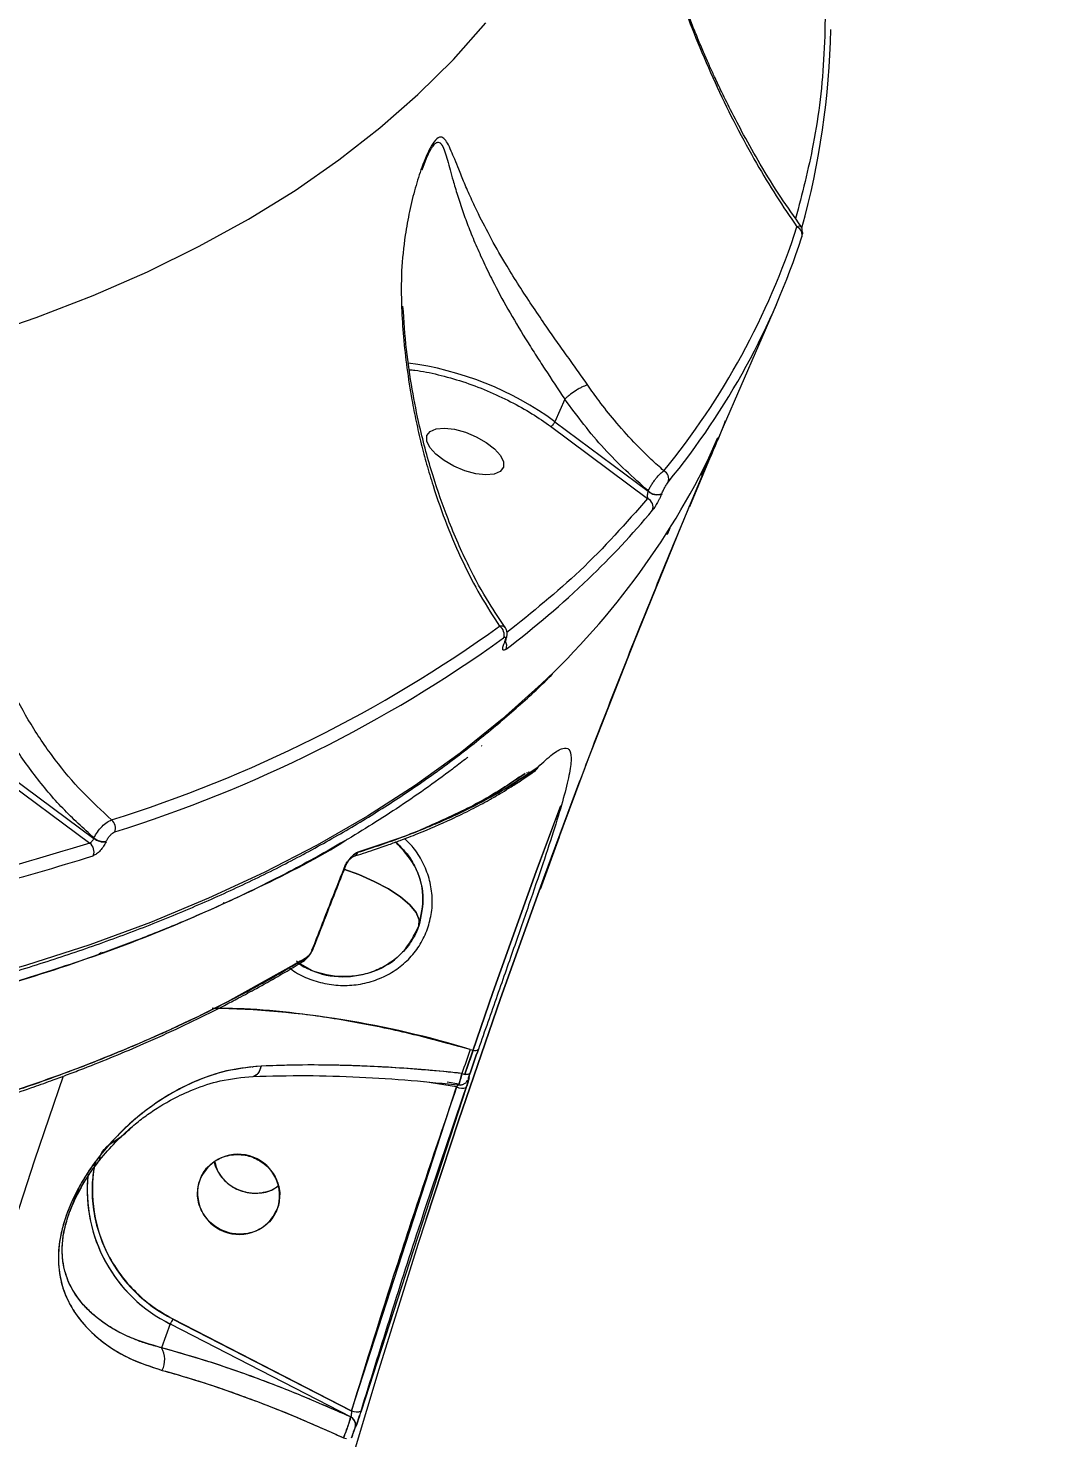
# Model space of a CAD drawing. Header units: millimetres. Extents: x -5873 to 5805, y -5301 to 4302.
# Drawn here: x -254.4 to -143.5, y -428.8 to -275.8 of the extents above; entities that cross this region are included whole.
import ezdxf

# ---------------------------------------------------------------- set-up
doc = ezdxf.new("R2010")
doc.units = ezdxf.units.MM
for name, color, linetype in [('DIKOM_ОБЪЕКТ', 7, 'Continuous'), ('DIKOM_РАЗМЕР_ЗОНА', 7, 'Continuous'), ('DIKOM_РАЗМЕР_ОБЪЕКТА', 7, 'Continuous')]:
    doc.layers.add(name, color=color, linetype=linetype)
doc.styles.add('style1', font='arial.ttf', dxfattribs={"width": 0.8})
doc.dimstyles.new('1-50', dxfattribs={"dimtxt": 300, "dimasz": 200, "dimexe": 100, "dimexo": 0, "dimgap": 100, "dimtad": 1, "dimtxsty": 'style1', "dimcen": 200, "dimclrd": 7, "dimclre": 7, "dimclrt": 7, "dimadec": 1, "dimazin": 2, "dimtfac": 1, "dimtmove": 0, "dimatfit": 2, "dimfxl": 0, "dimlwd": 25, "dimlwe": 18, "dimarcsym": 0})

# ---------------------------------------------------------------- blocks, each defined once
blk = doc.blocks.new('*D9')
at = {"layer": 'Defpoints', "color": 0, "transparency": 16777216}
for p in [(1338.11, 2802.44), (-4588.97, -1585.51), (-117.5, -1585.51)]:
    blk.add_point(p, dxfattribs=at)
at = {"layer": 'DIKOM_РАЗМЕР_ОБЪЕКТА', "color": 7, "lineweight": 18, "transparency": 16777216}
for p, q in [((1338.11, 2802.44), (-4688.97, 2802.44)), ((-117.5, -1585.51), (-4688.97, -1585.51))]:
    blk.add_line(p, q, dxfattribs=at)
at = {"layer": 'DIKOM_РАЗМЕР_ОБЪЕКТА', "color": 7, "lineweight": 25, "transparency": 16777216}
blk.add_line((-4588.97, 2602.44), (-4588.97, -1385.51), dxfattribs=at)
at = {"layer": 'DIKOM_РАЗМЕР_ОБЪЕКТА', "color": 7, "transparency": 16777216}
for points in [[(-4622.31, 2602.44), (-4555.64, 2602.44), (-4588.97, 2802.44)], [(-4622.31, -1385.51), (-4555.64, -1385.51), (-4588.97, -1585.51)]]:
    blk.add_solid(points, dxfattribs=at)
at = {"layer": 'DIKOM_РАЗМЕР_ОБЪЕКТА', "color": 7, "transparency": 16777216, "insert": (-4842.15, 460.98), "char_height": 300, "attachment_point": 5, "rotation": 90, "style": 'style1'}
blk.add_mtext('4400', dxfattribs=at)
blk = doc.blocks.new('*D10')
at = {"layer": 'Defpoints', "color": 0, "transparency": 16777216}
for p in [(4304.51, 1053.39), (-1538.59, -1332.39), (4304.51, -4224.84)]:
    blk.add_point(p, dxfattribs=at)
at = {"layer": 'DIKOM_РАЗМЕР_ОБЪЕКТА', "color": 7, "lineweight": 18, "transparency": 16777216}
for p, q in [((4304.51, 1053.39), (4304.51, -4324.84)), ((-1538.59, -1332.39), (-1538.59, -4324.84))]:
    blk.add_line(p, q, dxfattribs=at)
at = {"layer": 'DIKOM_РАЗМЕР_ОБЪЕКТА', "color": 7, "lineweight": 25, "transparency": 16777216}
blk.add_line((-1338.59, -4224.84), (4104.51, -4224.84), dxfattribs=at)
at = {"layer": 'DIKOM_РАЗМЕР_ОБЪЕКТА', "color": 7, "transparency": 16777216}
for points in [[(-1338.59, -4191.51), (-1338.59, -4258.18), (-1538.59, -4224.84)], [(4104.51, -4191.51), (4104.51, -4258.18), (4304.51, -4224.84)]]:
    blk.add_solid(points, dxfattribs=at)
at = {"layer": 'DIKOM_РАЗМЕР_ОБЪЕКТА', "color": 7, "transparency": 16777216, "insert": (1679.28, -3971.67), "char_height": 300, "attachment_point": 5, "style": 'style1'}
blk.add_mtext('5850', dxfattribs=at)
blk = doc.blocks.new('*D11')
at = {"layer": 'Defpoints', "color": 0, "transparency": 16777216}
for p in [(-510, 4302.44), (-5422.89, -3651.6), (284.83, -3651.6)]:
    blk.add_point(p, dxfattribs=at)
at = {"layer": 'DIKOM_РАЗМЕР_ЗОНА', "color": 7, "lineweight": 18, "transparency": 16777216}
for p, q in [((-510, 4302.44), (-5522.89, 4302.44)), ((284.83, -3651.6), (-5522.89, -3651.6))]:
    blk.add_line(p, q, dxfattribs=at)
at = {"layer": 'DIKOM_РАЗМЕР_ЗОНА', "color": 7, "lineweight": 25, "transparency": 16777216}
blk.add_line((-5422.89, 4102.44), (-5422.89, -3451.6), dxfattribs=at)
at = {"layer": 'DIKOM_РАЗМЕР_ЗОНА', "color": 7, "transparency": 16777216}
for points in [[(-5456.22, 4102.44), (-5389.56, 4102.44), (-5422.89, 4302.44)], [(-5456.22, -3451.6), (-5389.56, -3451.6), (-5422.89, -3651.6)]]:
    blk.add_solid(points, dxfattribs=at)
at = {"layer": 'DIKOM_РАЗМЕР_ЗОНА', "color": 7, "transparency": 16777216, "insert": (-5676.06, -474.49), "char_height": 300, "attachment_point": 5, "rotation": 90, "style": 'style1'}
blk.add_mtext('7950', dxfattribs=at)

msp = doc.modelspace()

# ---------------------------------------------------------------- linework, layer by layer
at = {"layer": 'DIKOM_ОБЪЕКТ', "color": 7, "linetype": 'Continuous', "lineweight": 15}
for p, q in [((-211.581, -291.205), (-211.15, -290.055)), ((-178.841, -319.075), (-173.102, -305.82)), ((-196.094, -316.112), (-197.15, -318.551)), ((-196.09, -316.107), (-196.094, -316.112)), ((-197.621, -319.047), (-187.087, -326.894)), ((-197.15, -318.551), (-187.034, -326.087)), ((-179.482, -320.396), (-182.56, -327.783)), ((-181.286, -324.353), (-179.475, -320.276)), ((-179.478, -320.546), (-179.374, -320.292)), ((-180.494, -322.762), (-180.111, -321.861)), ((-187.022, -326.06), (-187.034, -326.087)), ((-185.556, -326.366), (-185.545, -326.339)), ((-184.953, -330.789), (-184.675, -330.116)), ((-184.675, -330.116), (-184.923, -330.717)), ((-184.675, -330.116), (-184.923, -330.717)), ((-202.649, -342.552), (-202.612, -342.467)), ((-202.579, -342.467), (-202.543, -342.381)), ((-261.494, -354.049), (-247.673, -364.292)), ((-261.024, -353.552), (-247.233, -363.773)), ((-205.158, -353.691), (-205.085, -353.734)), ((-199.389, -356.485), (-199.406, -356.497)), ((-199.084, -356.107), (-199.073, -356.099)), ((-199.073, -356.099), (-198.988, -356.027)), ((-200.023, -356.569), (-199.96, -356.551)), ((-247.213, -363.727), (-247.233, -363.773)), ((-245.903, -364.14), (-245.883, -364.094)), ((-196.698, -363.632), (-198.752, -369.333)), ((-221.428, -364.823), (-221.404, -364.85)), ((-220.777, -364.505), (-220.797, -364.484)), ((-218.764, -365.432), (-218.601, -365.374)), ((-218.595, -365.365), (-218.743, -365.418)), ((-223.462, -375.792), (-219.95, -366.839)), ((-219.848, -366.529), (-223.366, -375.497)), ((-233.097, -370.839), (-233.195, -370.801)), ((-233.037, -370.813), (-233.141, -370.776)), ((-211.93, -373.266), (-211.797, -372.824)), ((-246.471, -376.192), (-246.644, -376.341)), ((-246.33, -376.14), (-246.356, -376.235)), ((-223.544, -375.86), (-223.366, -375.497)), ((-232.667, -381.48), (-225.155, -377.268)), ((-227.525, -378.61), (-225.155, -377.268)), ((-229.957, -388.628), (-229.947, -388.603)), ((-206.665, -390.089), (-206.693, -390.12)), ((-206.525, -389.844), (-206.529, -389.851)), ((-206.529, -389.851), (-206.525, -389.844)), ((-219.259, -425.904), (-207.834, -390.748)), ((-206.79, -390.809), (-218.204, -425.932)), ((-207.834, -390.748), (-211.272, -390.19)), ((-207.6, -390.45), (-208.846, -390.247)), ((-248.853, -401.676), (-249.819, -404.244)), ((-219.258, -425.951), (-238.668, -415.962)), ((-238.648, -415.926), (-219.259, -425.904)), ((-238.924, -416.487), (-239.894, -419.067)), ((-238.924, -416.487), (-219.337, -426.567)), ((-219.337, -426.567), (-219.341, -426.574)), ((-219.259, -425.904), (-219.258, -425.951)), ((-218.837, -427.724), (-218.82, -427.661)), ((-218.82, -427.661), (-218.837, -427.724)), ((-218.837, -427.724), (-218.833, -427.717)), ((-218.833, -427.717), (-218.837, -427.724))]:
    msp.add_line(p, q, dxfattribs=at)
at = {"layer": 'DIKOM_ОБЪЕКТ', "color": 7, "linetype": 'Continuous', "lineweight": 15, "flags": 128}
for points in [[(-320.547, -320.139), (-312.166, -319.494), (-304.001, -318.65), (-296.059, -317.607), (-288.348, -316.366), (-280.874, -314.929), (-273.645, -313.296), (-266.668, -311.47), (-259.948, -309.453), (-253.493, -307.245), (-247.308, -304.849), (-241.399, -302.267), (-235.771, -299.502), (-230.43, -296.556), (-225.38, -293.433), (-220.627, -290.134), (-216.175, -286.663), (-212.027, -283.023), (-208.188, -279.217), (-204.662, -275.25)], [(-210.101, -322.064), (-210.741, -321.341), (-211.069, -320.654), (-211.061, -320.057), (-210.716, -319.6), (-210.062, -319.319), (-209.153, -319.237), (-208.061, -319.361), (-206.876, -319.68), (-205.693, -320.17), (-204.609, -320.789), (-203.71, -321.489), (-203.07, -322.212), (-202.741, -322.899), (-202.75, -323.496), (-203.095, -323.954), (-203.749, -324.235), (-204.658, -324.316), (-205.75, -324.192), (-206.935, -323.873), (-208.118, -323.383), (-209.202, -322.764), (-210.101, -322.064)], [(-180.111, -321.861), (-183.464, -329.843), (-188.564, -342.395), (-193.532, -355.139), (-198.366, -368.066), (-203.062, -381.168), (-207.617, -394.436), (-212.029, -407.862), (-216.294, -421.436), (-220.41, -435.149), (-224.374, -448.994), (-228.183, -462.96), (-231.835, -477.039), (-235.328, -491.22), (-238.658, -505.496), (-241.825, -519.857), (-244.826, -534.293), (-247.658, -548.794), (-250.321, -563.352), (-252.812, -577.957), (-253.674, -583.269)], [(-197.248, -345.682), (-198.602, -346.997), (-202.877, -350.839), (-207.456, -354.514), (-212.335, -358.019), (-217.511, -361.351), (-222.979, -364.506), (-228.735, -367.482), (-234.773, -370.277), (-241.088, -372.889), (-247.676, -375.315), (-254.531, -377.552), (-261.646, -379.6), (-269.016, -381.456), (-276.635, -383.119), (-284.496, -384.588), (-292.593, -385.861), (-300.919, -386.937), (-309.466, -387.815), (-318.228, -388.495)], [(-211.145, -405.123), (-207.617, -394.436), (-203.062, -381.168), (-198.366, -368.066), (-194.441, -357.529)], [(-196.574, -360.349), (-199.181, -367.388), (-203.888, -380.521), (-206.983, -389.471)], [(-196.574, -360.349), (-199.18, -367.387), (-203.888, -380.52), (-206.983, -389.471)], [(-206.942, -389.353), (-203.888, -380.521), (-199.181, -367.388), (-196.523, -360.213)], [(-220.081, -367.116), (-218.46, -367.701), (-216.773, -368.445), (-215.245, -369.267), (-213.942, -370.131), (-212.922, -371.001), (-212.229, -371.837), (-211.894, -372.603), (-211.93, -373.266)], [(-211.93, -373.266), (-211.894, -372.603), (-212.229, -371.837), (-212.922, -371.001), (-213.942, -370.131), (-215.245, -369.267), (-216.773, -368.445), (-218.46, -367.701), (-220.079, -367.117)], [(-206.352, -386.691), (-206.466, -387.014), (-206.579, -387.338), (-206.692, -387.662), (-206.805, -387.986), (-206.918, -388.31), (-207.031, -388.634), (-207.144, -388.959), (-207.257, -389.283)], [(-206.352, -386.691), (-206.466, -387.014), (-206.579, -387.338), (-206.692, -387.662), (-206.805, -387.986), (-206.918, -388.31), (-207.031, -388.634), (-207.144, -388.959), (-207.257, -389.283)], [(-206.939, -389.353), (-206.827, -389.029), (-206.714, -388.705), (-206.601, -388.38), (-206.488, -388.056), (-206.375, -387.732), (-206.262, -387.408), (-206.149, -387.084), (-206.035, -386.761)], [(-206.035, -386.761), (-206.149, -387.084), (-206.262, -387.408), (-206.375, -387.732), (-206.488, -388.056), (-206.601, -388.38), (-206.714, -388.705), (-206.827, -389.029), (-206.939, -389.353)], [(-206.373, -389.264), (-206.261, -388.939), (-206.148, -388.614), (-206.035, -388.29), (-205.922, -387.965), (-205.809, -387.641), (-205.695, -387.317), (-205.582, -386.993), (-205.469, -386.669)], [(-205.469, -386.669), (-205.582, -386.993), (-205.695, -387.317), (-205.809, -387.641), (-205.922, -387.965), (-206.035, -388.29), (-206.148, -388.614), (-206.261, -388.939), (-206.373, -389.264)], [(-229.073, -388.486), (-229.159, -388.794), (-229.273, -389.063), (-229.411, -389.285), (-229.569, -389.453), (-229.74, -389.562), (-229.921, -389.607), (-229.934, -389.607)], [(-288.648, -530.272), (-285.818, -516.69), (-282.833, -503.178), (-279.695, -489.746), (-276.406, -476.401), (-272.968, -463.153), (-269.383, -450.01), (-265.654, -436.981), (-261.783, -424.073), (-257.772, -411.296), (-253.625, -398.657), (-250.524, -389.556)], [(-288.648, -530.272), (-285.818, -516.69), (-282.833, -503.178), (-279.695, -489.746), (-276.406, -476.401), (-272.968, -463.153), (-269.383, -450.01), (-265.654, -436.981), (-261.783, -424.073), (-257.772, -411.296), (-253.625, -398.657), (-250.524, -389.556)], [(-206.76, -390.21), (-206.691, -390.136), (-206.624, -390.046)], [(-206.681, -390.125), (-206.691, -390.136), (-206.715, -390.164)]]:
    msp.add_lwpolyline(points, dxfattribs=at)
at = {"layer": 'DIKOM_ОБЪЕКТ', "color": 7, "linetype": 'Continuous', "lineweight": 15}
for centre, radius, start, end in [((-254.648, -274.255), 87.466, 344.57638, 358.8683), ((-248.454, -272.208), 81.571, 320.70101, 342.00645), ((-171.237, -298.255), 0.924, 339.31359, 66.79834), ((-248.126, -273.327), 81.752, 320.70074, 342.00602), ((-217.607, -346.598), 34.714, 53.8938, 82.5564), ((-256.846, -284.781), 85.211, 314.38015, 336.26789), ((-185.805, -324.758), 1.005, 339.71339, 61.8356), ((-187.51, -327.817), 1.015, 339.93003, 65.38901), ((-186.081, -325.094), 1.377, 226.1736, 292.38743), ((-186.069, -325.066), 1.377, 226.17386, 292.37825), ((-257.774, -268.526), 92.891, 313.75949, 320.0564), ((-265.07, -260.865), 103.47, 307.23551, 313.74344), ((-289.507, -220.358), 148.156, 287.36278, 305.64724), ((-203.732, -341.652), 1.065, 339.58445, 57.68829), ((-289.271, -221.359), 148.487, 287.36304, 305.647), ((-202.76, -342.391), 0.195, 304.55613, 337.23887), ((-202.732, -342.298), 0.207, 305.45564, 335.8574), ((-203.391, -342.874), 1.001, 338.32633, 30.26152), ((-199.936, -355.713), 0.945, 251.15242, 335.89214), ((-199.936, -355.731), 0.931, 300.72871, 336.21097), ((-199.938, -355.729), 0.934, 305.76744, 336.17069), ((-199.798, -355.684), 0.88, 315.48476, 337.02667), ((-246.049, -362.656), 1.17, 338.75218, 49.81683), ((-246.143, -362.416), 1.741, 231.21625, 277.92354), ((-246.123, -362.371), 1.74, 231.19925, 277.94055), ((-316.781, -146.924), 229.502, 281.35323, 287.62585), ((-248.376, -365.226), 1.169, 338.61786, 53.05678), ((-219.352, -364.902), 0.891, 289.96877, 334.41913), ((-219.354, -364.9), 0.894, 290.39845, 334.3508), ((-220.094, -366.617), 0.264, 302.93449, 338.96973), ((-220.094, -366.617), 0.264, 302.94266, 339.0945), ((-223.591, -375.584), 0.245, 301.88904, 339.41696), ((-223.592, -375.583), 0.246, 301.96669, 339.17408), ((-224.982, -376.521), 0.772, 300.09137, 338.86328), ((-224.981, -376.522), 0.77, 300.02801, 338.8861), ((-236.392, -484.668), 102.479, 72.95486, 88.86368), ((-205.649, -384.263), 2.527, 253.83411, 261.20177), ((-205.835, -386.204), 0.592, 250.18458, 308.19922), ((-230.308, -388.43), 1.236, 287.68791, 357.39751), ((-206.833, -388.458), 0.928, 242.83971, 299.71832), ((-206.545, -386.804), 2.58, 253.97757, 261.19963), ((-206.738, -388.793), 0.595, 250.19967, 307.78339), ((-207.36, -389.561), 0.881, 316.48394, 332.49928), ((-207.251, -389.733), 1.171, 240.14559, 293.22643), ((-231.695, -401.86), 15.691, 170.61434, 243.69701), ((-231.546, -402.565), 4.501, 346.43798, 162.36277), ((-231.752, -401.965), 16.197, 174.46741, 243.71738), ((-231.718, -401.95), 16.226, 173.76992, 243.63536), ((-231.46, -402.257), 4.501, 166.43904, 342.36172), ((-232.108, -419.485), 7.446, 151.44693, 156.26014), ((-232.336, -419.378), 7.194, 151.65492, 156.30933), ((-239.297, -415.605), 0.724, 330.40001, 333.65702), ((-242.018, -420.368), 2.491, 332.52332, 31.48425), ((-219.801, -427.464), 1.002, 354.81935, 62.70262), ((-219.793, -427.459), 0.993, 349.8318, 62.98002), ((-219.786, -427.449), 0.989, 344.27611, 63.0636), ((-218.703, -424.835), 1.205, 242.51322, 294.47805), ((-219.295, -425.686), 3.26, 255.47774, 261.20136)]:
    msp.add_arc(centre, radius, start, end, dxfattribs=at)
for points, knots in [([(-813.722, -221.737), (-808.699, -225.441), (-798.673, -232.835), (-782.949, -243.666), (-766.809, -254.254), (-750.226, -264.573), (-733.213, -274.629), (-716.101, -284.232), (-698.92, -293.396), (-681.756, -302.101), (-664.36, -310.482), (-646.819, -318.499), (-628.8, -326.302), (-610.292, -333.868), (-591.287, -341.167), (-572.147, -348.05), (-552.941, -354.485), (-533.777, -360.434), (-515.117, -365.768), (-496.986, -370.514), (-479.371, -374.707), (-461.91, -378.444), (-444.605, -381.719), (-427.158, -384.577), (-409.683, -386.963), (-392.294, -388.832), (-375.375, -390.138), (-358.921, -390.887), (-342.933, -391.076), (-327.711, -390.71), (-313.27, -389.821), (-299.651, -388.445), (-286.636, -386.577), (-274.253, -384.226), (-262.259, -381.338), (-250.7, -377.876), (-239.599, -373.819), (-229.338, -369.162), (-222.711, -365.826), (-219.751, -363.911), (-219.7, -363.877)], [0, 0, 0, 0, 0.0278508, 0.0555954, 0.0831998, 0.110731, 0.1382535, 0.1658332, 0.1919486, 0.2182102, 0.2443801, 0.27042, 0.2963855, 0.3239045, 0.3514671, 0.3791388, 0.4069781, 0.4347454, 0.462364, 0.4883285, 0.5142751, 0.5402581, 0.566333, 0.5925559, 0.6203627, 0.6480063, 0.6755546, 0.7030728, 0.7306263, 0.7582804, 0.7845079, 0.8107267, 0.8367986, 0.8627802, 0.8887265, 0.9162673, 0.9438951, 0.9716774, 0.9995061, 1, 1, 1, 1]), ([(-189.374, -247.768), (-189.297, -248.505), (-189.106, -250.336), (-188.667, -253.165), (-188.084, -256.339), (-187.459, -259.213), (-186.807, -261.877), (-186.151, -264.323), (-185.451, -266.717), (-184.709, -269.07), (-183.926, -271.393), (-182.845, -274.393), (-181.397, -278.064), (-179.537, -282.293), (-177.484, -286.489), (-175.341, -290.417), (-173.14, -294.085), (-171.63, -296.297), (-170.873, -297.406)], [0, 0, 0, 0, 0.0362742, 0.0901895, 0.1429272, 0.1995307, 0.2413393, 0.2858483, 0.3330891, 0.374524, 0.4191839, 0.4670986, 0.5510111, 0.6415066, 0.7335966, 0.827344, 0.9133997, 1, 1, 1, 1]), ([(-170.414, -297.359), (-171.16, -296.309), (-172.693, -294.153), (-174.76, -290.796), (-176.567, -287.616), (-177.991, -284.901), (-179.068, -282.715), (-179.851, -281.048), (-180.467, -279.687), (-181.04, -278.384), (-181.657, -276.926), (-182.497, -274.863), (-183.582, -272.023), (-184.922, -268.157), (-186.21, -263.933), (-187.393, -259.368), (-188.429, -254.647), (-188.93, -251.215), (-189.187, -249.45)], [0, 0, 0, 0, 0.0851987, 0.1749565, 0.2510219, 0.3135249, 0.3625013, 0.3979328, 0.4232289, 0.4506619, 0.4813398, 0.5152889, 0.5791946, 0.6544973, 0.7446906, 0.8222391, 0.9085725, 1, 1, 1, 1]), ([(-167.833, -268.426), (-167.799, -271.841), (-167.731, -278.671), (-168.823, -288.032), (-170.324, -293.814), (-171.018, -296.489)], [0, 0, 0, 0, 0.3494952, 0.6990465, 1, 1, 1, 1]), ([(-193.596, -314.568), (-193.974, -314.028), (-194.737, -312.94), (-195.914, -311.288), (-197.091, -309.628), (-198.348, -307.83), (-199.685, -305.869), (-201.071, -303.752), (-202.574, -301.331), (-204.085, -298.7), (-205.342, -296.265), (-206.286, -294.258), (-206.996, -292.633), (-207.571, -291.228), (-208.033, -290.073), (-208.432, -289.106), (-208.804, -288.316), (-209.142, -287.833), (-209.434, -287.651), (-209.775, -287.639), (-210.184, -287.985), (-210.635, -288.702), (-210.967, -289.358), (-211.298, -290.12), (-211.77, -291.351), (-212.361, -293.216), (-212.968, -295.694), (-213.503, -298.7), (-213.881, -302.185), (-213.839, -304.821), (-213.818, -306.143)], [0, 0, 0, 0, 0.0313131, 0.0630881, 0.0939372, 0.1255615, 0.1655575, 0.2071686, 0.2507378, 0.3133107, 0.3752891, 0.4166918, 0.458772, 0.5001168, 0.5326206, 0.5624606, 0.5964643, 0.625358, 0.6418245, 0.6568742, 0.6882499, 0.7033891, 0.7196693, 0.7345079, 0.7508016, 0.7906454, 0.8333523, 0.875769, 0.9377001, 1, 1, 1, 1]), ([(-211.137, -290.033), (-211.112, -289.973), (-210.974, -289.639), (-210.721, -289.136), (-210.388, -288.587), (-210.136, -288.317), (-209.953, -288.212), (-209.789, -288.183), (-209.608, -288.266), (-209.366, -288.581), (-209.113, -289.216), (-208.834, -290.152), (-208.544, -291.202), (-208.193, -292.464), (-207.745, -293.968), (-207.181, -295.679), (-206.519, -297.48), (-205.77, -299.322), (-204.907, -301.252), (-203.778, -303.563), (-202.294, -306.319), (-200.685, -309.02), (-199.31, -311.202), (-197.884, -313.401), (-196.811, -315.02), (-196.09, -316.107)], [0, 0, 0, 0, 0.0050284, 0.0278077, 0.0484062, 0.0697247, 0.0806649, 0.091982, 0.1123963, 0.1355012, 0.1791178, 0.2223923, 0.2654967, 0.3086263, 0.3663146, 0.4264123, 0.4812487, 0.5400928, 0.5970695, 0.6536392, 0.7399674, 0.8266006, 0.8704245, 0.9129907, 1, 1, 1, 1]), ([(-211.597, -291.2), (-211.521, -290.988), (-211.373, -290.58), (-211.214, -290.211), (-211.137, -290.033)], [0, 0, 0, 0, 0.5175129, 1, 1, 1, 1]), ([(-170.435, -297.377), (-170.483, -297.34), (-170.579, -297.264), (-170.774, -297.358), (-170.873, -297.406)], [0, 0, 0, 0, 0.491757, 1, 1, 1, 1]), ([(-170.345, -298.509), (-170.312, -298.395), (-170.251, -298.19), (-170.237, -298.054), (-170.253, -298.018), (-170.27, -297.995), (-170.28, -297.975), (-170.285, -297.949), (-170.289, -297.926), (-170.291, -297.899), (-170.294, -297.855), (-170.298, -297.794), (-170.314, -297.597), (-170.375, -297.477), (-170.427, -297.376)], [0, 0, 0, 0, 0.2458714, 0.444532, 0.575971, 0.6176763, 0.6455551, 0.6558749, 0.6653575, 0.6755573, 0.6875937, 0.7190123, 0.7608188, 1, 1, 1, 1]), ([(-202.537, -340.903), (-203.135, -340.027), (-204.545, -337.96), (-206.662, -334.053), (-208.71, -329.443), (-210.49, -324.347), (-211.769, -319.609), (-212.694, -314.984), (-213.336, -310.638), (-213.549, -307.575), (-213.658, -306.003)], [0, 0, 0, 0, 0.1007625, 0.2375834, 0.3959539, 0.5297262, 0.6753813, 0.77838, 0.8862725, 1, 1, 1, 1]), ([(-213.818, -306.143), (-213.755, -307.215), (-213.626, -309.429), (-213.244, -312.784), (-212.766, -315.836), (-212.229, -318.573), (-211.695, -320.899), (-211.082, -323.221), (-210.191, -326.207), (-208.923, -329.793), (-207.199, -333.767), (-205.295, -337.464), (-203.875, -339.654), (-203.163, -340.752)], [0, 0, 0, 0, 0.0781086, 0.1613334, 0.2497918, 0.3106116, 0.3750527, 0.4356389, 0.5007512, 0.6262823, 0.7508211, 0.875105, 1, 1, 1, 1]), ([(-213.662, -306.256), (-213.661, -306.24), (-213.657, -306.198), (-213.755, -306.165), (-213.818, -306.143)], [0, 0, 0, 0, 0.3701409, 1, 1, 1, 1]), ([(-212.954, -312.906), (-212.755, -312.922), (-211.777, -313.001), (-209.825, -313.415), (-207.184, -314.152), (-204.517, -315.151), (-201.974, -316.337), (-199.634, -317.642), (-198.282, -318.586), (-197.621, -319.047)], [0, 0, 0, 0, 0.0411542, 0.2028938, 0.367204, 0.5315173, 0.6932388, 0.8500461, 1, 1, 1, 1]), ([(-193.596, -314.568), (-193.666, -314.584), (-193.811, -314.616), (-194.097, -314.728), (-194.432, -314.892), (-194.893, -315.157), (-195.369, -315.485), (-195.802, -315.833), (-195.993, -316.015), (-196.09, -316.107)], [0, 0, 0, 0, 0.1151252, 0.2384224, 0.367876, 0.5007227, 0.7326992, 0.8644178, 1, 1, 1, 1]), ([(-185.331, -323.872), (-185.786, -323.468), (-186.896, -322.482), (-188.706, -320.674), (-190.6, -318.548), (-192.261, -316.46), (-193.188, -315.146), (-193.596, -314.568)], [0, 0, 0, 0, 0.1503571, 0.3668274, 0.6226268, 0.8340822, 1, 1, 1, 1]), ([(-187.022, -326.06), (-188.665, -324.587), (-191.953, -321.64), (-194.713, -317.955), (-196.094, -316.112)], [0, 0, 0, 0, 0.4997743, 1, 1, 1, 1]), ([(-197.621, -319.047), (-197.58, -319.03), (-197.498, -318.996), (-197.36, -318.873), (-197.233, -318.717), (-197.178, -318.607), (-197.15, -318.551)], [0, 0, 0, 0, 0.2501383, 0.4999414, 0.7499005, 1, 1, 1, 1]), ([(-179.374, -320.292), (-179.172, -319.818), (-178.909, -319.2), (-178.683, -318.564), (-178.63, -318.416)], [0, 0, 0, 0, 0.7670101, 1, 1, 1, 1]), ([(-637.443, -321.196), (-633.882, -322.724), (-628.858, -324.88), (-621.374, -327.988), (-614.922, -330.622), (-607.196, -333.698), (-599.048, -336.859), (-590.481, -340.089), (-581.612, -343.332), (-572.511, -346.556), (-563.229, -349.734), (-553.808, -352.847), (-544.279, -355.88), (-534.668, -358.821), (-524.999, -361.659), (-515.289, -364.387), (-505.555, -366.998), (-495.813, -369.485), (-486.075, -371.844), (-476.354, -374.07), (-466.662, -376.16), (-457.009, -378.109), (-447.405, -379.916), (-437.86, -381.576), (-428.383, -383.089), (-418.983, -384.453), (-409.668, -385.664), (-400.446, -386.722), (-391.325, -387.626), (-382.313, -388.374), (-373.416, -388.966), (-364.642, -389.401), (-355.998, -389.678), (-347.491, -389.797), (-339.125, -389.758), (-330.908, -389.56), (-322.846, -389.204), (-314.944, -388.69), (-307.208, -388.018), (-299.643, -387.189), (-292.254, -386.203), (-285.045, -385.06), (-278.023, -383.762), (-271.189, -382.309), (-264.551, -380.702), (-258.11, -378.942), (-251.872, -377.029), (-245.839, -374.964), (-240.015, -372.749), (-234.404, -370.383), (-229.008, -367.868), (-223.831, -365.205), (-218.876, -362.392), (-214.145, -359.432), (-209.645, -356.323), (-205.366, -353.07), (-201.352, -349.653), (-198.708, -347.267), (-197.476, -345.983), (-197.424, -345.929)], [0, 0, 0, 0, 0.0198328, 0.027978, 0.0414872, 0.0555318, 0.0706097, 0.0863529, 0.1026136, 0.1192722, 0.1362449, 0.153469, 0.1708974, 0.1884938, 0.20623, 0.2240836, 0.2420357, 0.2600716, 0.2781795, 0.2963486, 0.3145706, 0.332838, 0.351144, 0.3694842, 0.3878527, 0.4062462, 0.4246606, 0.443093, 0.4615402, 0.4799998, 0.4984699, 0.5169483, 0.5354329, 0.553923, 0.5724166, 0.5909127, 0.6094105, 0.6279092, 0.6464082, 0.6649068, 0.6834056, 0.7019041, 0.7204025, 0.7389019, 0.7574024, 0.7759058, 0.7944131, 0.8129265, 0.831448, 0.8499805, 0.8685276, 0.8870928, 0.9056809, 0.9242972, 0.9429475, 0.961639, 0.9803789, 0.999176, 1, 1, 1, 1]), ([(-194.446, -357.575), (-193.982, -356.343), (-192.399, -352.137), (-189.656, -345.134), (-186.226, -336.585), (-182.848, -328.412), (-180.605, -323.18), (-179.522, -320.656)], [0, 0, 0, 0, 0.0956421, 0.326563, 0.5567619, 0.7861681, 1, 1, 1, 1]), ([(-187.022, -326.06), (-186.965, -325.944), (-186.853, -325.716), (-186.644, -325.36), (-186.419, -325.018), (-186.109, -324.599), (-185.711, -324.143), (-185.457, -323.962), (-185.331, -323.872)], [0, 0, 0, 0, 0.1299052, 0.2575983, 0.3846691, 0.5094652, 0.7556073, 1, 1, 1, 1]), ([(-185.545, -326.339), (-185.519, -326.28), (-185.466, -326.162), (-185.375, -325.973), (-185.279, -325.787), (-185.152, -325.552), (-184.997, -325.288), (-184.907, -325.167), (-184.862, -325.106)], [0, 0, 0, 0, 0.1249675, 0.2509431, 0.3752306, 0.5011749, 0.7504809, 1, 1, 1, 1]), ([(-187.087, -326.894), (-189.444, -329.555), (-193.995, -334.693), (-199.645, -339.245), (-202.369, -341.44)], [0, 0, 0, 0, 0.5177927, 1, 1, 1, 1]), ([(-187.034, -326.087), (-187.048, -326.122), (-187.076, -326.197), (-187.103, -326.319), (-187.12, -326.44), (-187.129, -326.588), (-187.122, -326.752), (-187.099, -326.847), (-187.087, -326.894)], [0, 0, 0, 0, 0.119997, 0.25121, 0.3672207, 0.5008977, 0.7499192, 1, 1, 1, 1]), ([(-185.556, -326.366), (-185.595, -326.453), (-185.671, -326.626), (-185.805, -326.901), (-185.944, -327.174), (-186.13, -327.517), (-186.358, -327.902), (-186.491, -328.077), (-186.557, -328.165)], [0, 0, 0, 0, 0.1251436, 0.251034, 0.3751527, 0.501256, 0.7504916, 1, 1, 1, 1]), ([(-202.566, -340.927), (-202.626, -340.857), (-202.758, -340.704), (-203.02, -340.735), (-203.163, -340.752)], [0, 0, 0, 0, 0.4552122, 1, 1, 1, 1]), ([(-202.543, -342.383), (-202.492, -342.252), (-202.39, -341.99), (-202.335, -341.61), (-202.366, -341.241), (-202.488, -341.024), (-202.547, -340.918)], [0, 0, 0, 0, 0.2536549, 0.5084009, 0.759448, 1, 1, 1, 1]), ([(-202.461, -343.243), (-202.54, -343.293), (-202.698, -343.394), (-202.806, -343.335), (-202.832, -343.193), (-202.813, -343.029), (-202.757, -342.817), (-202.685, -342.64), (-202.649, -342.552)], [0, 0, 0, 0, 0.2496106, 0.4993657, 0.6273012, 0.7499148, 0.8763469, 1, 1, 1, 1]), ([(-202.612, -342.467), (-202.589, -342.411), (-202.543, -342.297), (-202.506, -342.161), (-202.493, -342.055), (-202.51, -341.964), (-202.58, -341.927), (-202.683, -341.991), (-202.734, -342.023)], [0, 0, 0, 0, 0.1242687, 0.250062, 0.3725792, 0.5005307, 0.7503066, 1, 1, 1, 1]), ([(-245.294, -361.763), (-246.381, -360.771), (-248.554, -358.787), (-251.474, -355.28), (-254.112, -351.476), (-255.563, -348.694), (-256.282, -347.314)], [0, 0, 0, 0, 0.2499467, 0.4999009, 0.7518016, 1, 1, 1, 1]), ([(-247.213, -363.727), (-248.36, -362.687), (-250.65, -360.609), (-253.73, -356.932), (-256.528, -352.924), (-258.068, -349.98), (-258.839, -348.506)], [0, 0, 0, 0, 0.2493834, 0.4979401, 0.748772, 1, 1, 1, 1]), ([(-206.613, -354.959), (-206.715, -355.04), (-207.043, -355.299), (-207.604, -355.733), (-210.005, -357.566), (-214.157, -360.501), (-220.209, -364.255), (-226.134, -367.515), (-231.848, -370.325), (-237.274, -372.732), (-242.341, -374.775), (-246.991, -376.493), (-251.171, -377.92), (-254.687, -379.039), (-257.553, -379.901), (-259.734, -380.528), (-261.233, -380.944), (-262.062, -381.17), (-262.383, -381.256), (-262.516, -381.292), (-262.572, -381.307), (-262.596, -381.314), (-262.607, -381.316), (-262.612, -381.318), (-262.614, -381.318), (-265.807, -382.352), (-273.116, -383.883), (-283.649, -386.054), (-294.361, -387.719), (-304.566, -388.964), (-314.249, -389.847), (-321.215, -390.303), (-325.856, -390.536), (-328.2, -390.64), (-330.532, -390.729), (-332.851, -390.805), (-335.155, -390.867), (-342.427, -391.023), (-354.835, -391.006), (-372.718, -390.312), (-390.827, -388.969), (-409.051, -387.071), (-421.422, -385.31), (-427.551, -384.438)], [0, 0, 0, 0, 0.0024252, 0.0077753, 0.0131454, 0.0582921, 0.1002194, 0.1389271, 0.1744154, 0.2066843, 0.2357333, 0.2615627, 0.2841722, 0.303562, 0.3173614, 0.3288887, 0.3371533, 0.3402322, 0.3414794, 0.3420072, 0.3422349, 0.3423346, 0.3423785, 0.3423978, 0.3424062, 0.3424126, 0.3945519, 0.4447185, 0.4929119, 0.5391328, 0.5781753, 0.6156899, 0.625263, 0.6347314, 0.6440948, 0.6533534, 0.6625073, 0.6715563, 0.7395629, 0.8064109, 0.8720996, 0.9366289, 1, 1, 1, 1]), ([(-198.988, -356.027), (-198.439, -355.516), (-197.342, -354.495), (-196.247, -353.895), (-195.567, -354.006), (-195.332, -354.9), (-195.515, -356.56), (-196.09, -358.973), (-197.018, -362.105), (-198.26, -365.919), (-199.769, -370.35), (-201.5, -375.334), (-203.402, -380.769), (-204.779, -384.701), (-205.469, -386.669)], [0, 0, 0, 0, 0.0836183, 0.1671652, 0.2504182, 0.3338518, 0.4173031, 0.5004885, 0.5837369, 0.667137, 0.7504581, 0.8333955, 0.9166277, 1, 1, 1, 1]), ([(-199.084, -356.107), (-200.524, -357.081), (-203.408, -359.031), (-208.316, -361.466), (-213.343, -363.561), (-216.81, -364.71), (-218.548, -365.286)], [0, 0, 0, 0, 0.2787662, 0.5582148, 0.7786044, 1, 1, 1, 1]), ([(-218.548, -365.286), (-217.708, -365.015), (-216.074, -364.488), (-213.81, -363.675), (-211.753, -362.882), (-209.896, -362.11), (-208.128, -361.323), (-205.559, -360.091), (-202.396, -358.384), (-200.166, -356.851), (-199.084, -356.107)], [0, 0, 0, 0, 0.1056436, 0.2056412, 0.2999861, 0.3886755, 0.4717059, 0.5634474, 0.7880663, 1, 1, 1, 1]), ([(-199.073, -356.099), (-199.075, -356.101), (-199.079, -356.103), (-199.082, -356.106), (-199.084, -356.107)], [0, 0, 0, 0, 0.5593829, 1, 1, 1, 1]), ([(-198.988, -356.027), (-199.005, -356.043), (-199.036, -356.072), (-199.062, -356.091), (-199.073, -356.099)], [0, 0, 0, 0, 0.5586071, 1, 1, 1, 1]), ([(-219.047, -365.739), (-218.313, -365.504), (-216.995, -365.081), (-215.316, -364.494), (-214.039, -364.028), (-213.001, -363.632), (-211.087, -362.877), (-208.782, -361.881), (-206.239, -360.644), (-204.705, -359.827), (-203.619, -359.213), (-202.819, -358.745), (-201.833, -358.14), (-200.676, -357.392), (-199.886, -356.833), (-199.46, -356.531)], [0, 0, 0, 0, 0.0919321, 0.1649497, 0.2191555, 0.2624525, 0.3066116, 0.4849505, 0.5986691, 0.7037364, 0.7378337, 0.7843255, 0.8435218, 0.9154148, 1, 1, 1, 1]), ([(-211.687, -362.807), (-210.287, -362.214), (-207.381, -360.984), (-203.653, -358.942), (-201.465, -357.452), (-200.398, -356.726)], [0, 0, 0, 0, 0.3224511, 0.6698168, 1, 1, 1, 1]), ([(-200.403, -356.723), (-202.064, -357.846), (-205.19, -359.956), (-209.27, -361.756), (-211.18, -362.599)], [0, 0, 0, 0, 0.5317176, 1, 1, 1, 1]), ([(-247.213, -363.727), (-247.096, -363.511), (-246.86, -363.077), (-246.34, -362.463), (-245.782, -361.973), (-245.457, -361.833), (-245.294, -361.763)], [0, 0, 0, 0, 0.249753, 0.4995557, 0.7495357, 1, 1, 1, 1]), ([(-247.233, -363.773), (-247.259, -363.826), (-247.299, -363.908), (-247.373, -364.018), (-247.444, -364.109), (-247.521, -364.19), (-247.603, -364.257), (-247.648, -364.279), (-247.673, -364.292)], [0, 0, 0, 0, 0.2400362, 0.3676713, 0.4999257, 0.6876828, 0.8283614, 1, 1, 1, 1]), ([(-245.903, -364.14), (-245.986, -364.307), (-246.152, -364.64), (-246.526, -365.113), (-246.93, -365.489), (-247.168, -365.598), (-247.288, -365.652)], [0, 0, 0, 0, 0.2505444, 0.5001655, 0.7499619, 1, 1, 1, 1]), ([(-245.883, -364.094), (-245.827, -363.983), (-245.715, -363.76), (-245.466, -363.443), (-245.197, -363.191), (-245.038, -363.117), (-244.959, -363.08)], [0, 0, 0, 0, 0.2507045, 0.5001032, 0.7499909, 1, 1, 1, 1]), ([(-210.988, -373.603), (-210.817, -373.009), (-210.475, -371.824), (-210.442, -369.953), (-210.765, -368.104), (-211.475, -366.343), (-212.379, -364.875), (-213.156, -364.116), (-213.471, -363.809)], [0, 0, 0, 0, 0.1765647, 0.3521324, 0.5285602, 0.7045807, 0.8804876, 1, 1, 1, 1]), ([(-247.673, -364.292), (-251.542, -365.469), (-259.279, -367.822), (-267.713, -369.648), (-271.929, -370.56)], [0, 0, 0, 0, 0.4999992, 1, 1, 1, 1]), ([(-218.548, -365.286), (-218.748, -365.382), (-218.999, -365.501), (-219.401, -365.933), (-219.609, -366.202), (-219.812, -366.526), (-219.904, -366.735), (-219.95, -366.839)], [0, 0, 0, 0, 0.4980194, 0.6236599, 0.7494927, 0.8747328, 1, 1, 1, 1]), ([(-219.95, -366.839), (-219.904, -366.734), (-219.811, -366.525), (-219.612, -366.208), (-219.404, -365.935), (-219.136, -365.649), (-218.831, -365.404), (-218.642, -365.326), (-218.548, -365.286)], [0, 0, 0, 0, 0.125112, 0.250074, 0.3684453, 0.5006889, 0.7497772, 1, 1, 1, 1]), ([(-211.93, -373.266), (-211.691, -372.182), (-211.212, -370.015), (-212.156, -366.664), (-213.695, -364.991), (-214.448, -364.174)], [0, 0, 0, 0, 0.3383986, 0.6767875, 1, 1, 1, 1]), ([(-214.435, -364.169), (-214.057, -364.534), (-213.256, -365.306), (-212.066, -367.211), (-211.196, -370.001), (-211.685, -372.178), (-211.93, -373.266)], [0, 0, 0, 0, 0.1531456, 0.3237173, 0.6618588, 1, 1, 1, 1]), ([(-219.95, -366.839), (-220.609, -368.5), (-221.786, -371.465), (-222.949, -374.47), (-223.462, -375.792)], [0, 0, 0, 0, 0.5599945, 1, 1, 1, 1]), ([(-223.366, -375.497), (-222.713, -373.812), (-221.546, -370.804), (-220.367, -367.835), (-219.848, -366.529)], [0, 0, 0, 0, 0.5600062, 1, 1, 1, 1]), ([(-223.362, -375.671), (-222.834, -374.31), (-221.669, -371.303), (-220.492, -368.336), (-219.847, -366.712)], [0, 0, 0, 0, 0.452491, 1, 1, 1, 1]), ([(-219.847, -366.712), (-219.833, -366.679), (-219.805, -366.614), (-219.75, -366.505), (-219.688, -366.397), (-219.598, -366.258), (-219.484, -366.108), (-219.322, -365.926), (-219.158, -365.785), (-219.084, -365.755), (-219.047, -365.739)], [0, 0, 0, 0, 0.0552462, 0.1088954, 0.162402, 0.2173133, 0.3341492, 0.4595908, 0.7250053, 1, 1, 1, 1]), ([(-219.788, -366.435), (-219.778, -366.416), (-219.757, -366.374), (-219.742, -366.339), (-219.734, -366.319)], [0, 0, 0, 0, 0.461689, 1, 1, 1, 1]), ([(-219.777, -366.413), (-219.775, -366.41), (-219.764, -366.389), (-219.748, -366.354), (-219.739, -366.33), (-219.735, -366.319)], [0, 0, 0, 0, 0.1018468, 0.5997339, 1, 1, 1, 1]), ([(-225.264, -377.054), (-224.613, -377.492), (-222.985, -378.587), (-219.751, -378.979), (-216.338, -378.233), (-213.424, -376.261), (-212.428, -374.264), (-211.93, -373.266)], [0, 0, 0, 0, 0.1426831, 0.3569042, 0.5713048, 0.7857488, 1, 1, 1, 1]), ([(-211.93, -373.266), (-212.031, -373.525), (-212.203, -373.968), (-212.48, -374.49), (-212.802, -375.026), (-213.183, -375.558), (-213.904, -376.379), (-214.943, -377.269), (-216.458, -378.109), (-218.118, -378.633), (-220.391, -378.906), (-222.692, -378.504), (-224.43, -377.791), (-225.006, -377.37), (-225.11, -377.294)], [0, 0, 0, 0, 0.0547055, 0.0935741, 0.1158592, 0.1775142, 0.2214832, 0.3290542, 0.4408815, 0.5513424, 0.6567642, 0.867426, 0.9759647, 1, 1, 1, 1]), ([(-226.058, -377.78), (-225.82, -377.959), (-225.062, -378.532), (-223.568, -379.173), (-221.667, -379.673), (-219.707, -379.793), (-217.775, -379.55), (-215.945, -378.949), (-214.283, -378.013), (-212.865, -376.778), (-211.71, -375.303), (-211.229, -374.169), (-210.988, -373.603)], [0, 0, 0, 0, 0.0484587, 0.154219, 0.2598125, 0.3658226, 0.4712454, 0.5772677, 0.6828149, 0.7886253, 0.8945259, 1, 1, 1, 1]), ([(-224.507, -377.125), (-224.436, -377.077), (-224.26, -376.959), (-224.015, -376.715), (-223.792, -376.444), (-223.626, -376.202), (-223.473, -375.937), (-223.399, -375.76), (-223.362, -375.671)], [0, 0, 0, 0, 0.1752395, 0.4325725, 0.5682627, 0.7092915, 0.8546118, 1, 1, 1, 1]), ([(-223.462, -375.792), (-223.486, -375.85), (-223.535, -375.966), (-223.672, -376.206), (-223.943, -376.567), (-224.135, -376.706), (-224.263, -376.799)], [0, 0, 0, 0, 0.1254252, 0.2510113, 0.5012562, 1, 1, 1, 1]), ([(-224.263, -376.799), (-224.201, -376.758), (-224.078, -376.674), (-223.898, -376.494), (-223.748, -376.309), (-223.637, -376.145), (-223.535, -375.967), (-223.486, -375.851), (-223.462, -375.792)], [0, 0, 0, 0, 0.2496311, 0.4991175, 0.629893, 0.7498868, 0.8747549, 1, 1, 1, 1]), ([(-223.366, -375.497), (-223.403, -375.603), (-223.442, -375.719), (-223.506, -375.829), (-223.51, -375.837)], [0, 0, 0, 0, 0.9267627, 1, 1, 1, 1]), ([(-260.197, -392.896), (-258.976, -392.506), (-256.787, -391.805), (-253.948, -390.826), (-251.768, -390.043), (-249.976, -389.378), (-246.644, -388.103), (-242.542, -386.413), (-237.877, -384.299), (-234.991, -382.896), (-232.911, -381.839), (-231.358, -381.03), (-229.418, -379.983), (-227.104, -378.686), (-225.476, -377.714), (-224.596, -377.189)], [0, 0, 0, 0, 0.091756, 0.1645984, 0.2185818, 0.2618624, 0.3060329, 0.4843512, 0.5980397, 0.702916, 0.7371871, 0.7838587, 0.8431974, 0.9152301, 1, 1, 1, 1]), ([(-224.263, -376.799), (-227.215, -378.501), (-233.114, -381.901), (-242.22, -386.076), (-251.098, -389.614), (-256.897, -391.517), (-259.798, -392.469)], [0, 0, 0, 0, 0.2802021, 0.5599211, 0.779771, 1, 1, 1, 1]), ([(-259.798, -392.469), (-258.132, -391.933), (-254.653, -390.812), (-249.647, -389.002), (-246.127, -387.619), (-244.12, -386.789), (-243.475, -386.52), (-242.827, -386.246), (-242.178, -385.968), (-241.525, -385.685), (-240.546, -385.256), (-239.072, -384.596), (-236.951, -383.613), (-234.355, -382.357), (-231.319, -380.805), (-227.872, -378.94), (-225.518, -377.544), (-224.263, -376.799)], [0, 0, 0, 0, 0.125698, 0.2625174, 0.3921212, 0.4097328, 0.4274911, 0.4453965, 0.4634487, 0.4816505, 0.4999983, 0.5458452, 0.6066858, 0.6825213, 0.7733524, 0.8791783, 1, 1, 1, 1]), ([(-224.301, -376.798), (-224.412, -376.889), (-224.696, -377.121), (-224.981, -377.213), (-225.155, -377.268)], [0, 0, 0, 0, 0.3914869, 1, 1, 1, 1]), ([(-225.155, -377.268), (-224.985, -377.217), (-224.739, -377.144), (-224.496, -376.946), (-224.423, -376.886)], [0, 0, 0, 0, 0.6955553, 1, 1, 1, 1]), ([(-206.352, -386.691), (-208.535, -386.098), (-212.901, -384.914), (-219.265, -383.611), (-225.311, -382.709), (-230.379, -382.237), (-233.155, -382.252), (-234.258, -382.258)], [0, 0, 0, 0, 0.2146219, 0.4292379, 0.6438511, 0.8584678, 1, 1, 1, 1]), ([(-229.073, -388.486), (-230.54, -388.654), (-233.477, -388.99), (-237.633, -390.687), (-240.988, -392.766), (-243.625, -394.968), (-245.661, -397.052), (-247.538, -399.434), (-249.195, -402.138), (-250.458, -405.094), (-251.087, -407.934), (-251.107, -410.376), (-250.685, -412.469), (-249.918, -414.297), (-248.637, -416.281), (-246.607, -418.297), (-243.63, -420.243), (-241.08, -421.094), (-239.808, -421.518)], [0, 0, 0, 0, 0.0823501, 0.1648001, 0.2471026, 0.2971606, 0.3471548, 0.397684, 0.4484654, 0.4996134, 0.5507902, 0.6016088, 0.6522519, 0.7025852, 0.7526011, 0.8352412, 0.9178426, 1, 1, 1, 1]), ([(-229.073, -388.486), (-230.189, -388.595), (-232.422, -388.812), (-235.639, -389.847), (-238.697, -391.31), (-241.26, -393.006), (-243.381, -394.763), (-245.094, -396.451), (-246.575, -398.186), (-247.803, -399.887), (-248.828, -401.561), (-249.7, -403.295), (-250.39, -405.083), (-250.853, -406.831), (-251.076, -408.453), (-251.09, -409.967), (-250.868, -411.79), (-250.203, -413.803), (-248.943, -415.87), (-247.268, -417.684), (-245.188, -419.249), (-242.738, -420.585), (-240.786, -421.207), (-239.808, -421.518)], [0, 0, 0, 0, 0.0625365, 0.1251428, 0.1872078, 0.2492835, 0.2914865, 0.3335166, 0.3742104, 0.4068072, 0.4368907, 0.4690113, 0.4996838, 0.5303839, 0.5625181, 0.5926085, 0.6252138, 0.6878472, 0.7504618, 0.8126813, 0.8753098, 0.9375538, 1, 1, 1, 1]), ([(-207.257, -389.283), (-209.396, -389.08), (-213.671, -388.674), (-219.453, -388.411), (-224.613, -388.341), (-227.583, -388.438), (-229.073, -388.486)], [0, 0, 0, 0, 0.280555, 0.5605428, 0.7795214, 1, 1, 1, 1]), ([(-207.257, -389.283), (-208.576, -389.153), (-211.171, -388.895), (-214.953, -388.631), (-219.23, -388.426), (-224.006, -388.33), (-227.381, -388.434), (-229.073, -388.486)], [0, 0, 0, 0, 0.1729034, 0.3401626, 0.5017728, 0.7501808, 1, 1, 1, 1]), ([(-249.815, -404.234), (-249.6, -403.713), (-249.176, -402.687), (-248.118, -400.782), (-246.698, -398.746), (-244.899, -396.712), (-243.248, -395.181), (-241.721, -393.979), (-240.271, -392.987), (-238.52, -391.962), (-236.251, -390.91), (-233.347, -389.943), (-231.133, -389.725), (-229.936, -389.607)], [0, 0, 0, 0, 0.0591546, 0.1163502, 0.2227301, 0.3179635, 0.4133674, 0.4791071, 0.545809, 0.624458, 0.7263726, 0.8521177, 1, 1, 1, 1]), ([(-229.936, -389.607), (-228.022, -389.56), (-224.312, -389.468), (-218.506, -389.647), (-212.899, -389.996), (-209.196, -390.38), (-207.409, -390.566)], [0, 0, 0, 0, 0.2735749, 0.5301915, 0.7732466, 1, 1, 1, 1]), ([(-207.602, -390.528), (-207.602, -390.532), (-207.603, -390.568), (-207.541, -390.371), (-207.422, -389.947), (-207.312, -389.505), (-207.257, -389.283)], [0, 0, 0, 0, 0.0429044, 0.361833, 0.6809646, 1, 1, 1, 1]), ([(-207.602, -390.539), (-207.507, -390.539), (-207.362, -390.54), (-207.165, -390.489), (-206.972, -390.41), (-206.824, -390.319), (-206.742, -390.197), (-206.722, -390.167)], [0, 0, 0, 0, 0.2634036, 0.3992737, 0.5476472, 0.8901512, 1, 1, 1, 1]), ([(-207.257, -389.283), (-207.318, -389.527), (-207.44, -390.016), (-207.56, -390.441), (-207.588, -390.502), (-207.599, -390.527)], [0, 0, 0, 0, 0.3721473, 0.7468076, 1, 1, 1, 1]), ([(-206.525, -389.844), (-206.513, -389.822), (-206.488, -389.778), (-206.472, -389.784), (-206.503, -389.927), (-206.614, -390.292), (-206.731, -390.636), (-206.79, -390.809)], [0, 0, 0, 0, 0.1257325, 0.2514836, 0.5008006, 0.750263, 1, 1, 1, 1]), ([(-206.79, -390.809), (-206.724, -390.616), (-206.594, -390.231), (-206.492, -389.887), (-206.467, -389.75), (-206.506, -389.812), (-206.525, -389.844)], [0, 0, 0, 0, 0.279508, 0.5589477, 0.7793177, 1, 1, 1, 1]), ([(-206.373, -389.264), (-206.41, -389.372), (-206.485, -389.59), (-206.55, -389.811), (-206.571, -389.918), (-206.543, -389.873), (-206.529, -389.851)], [0, 0, 0, 0, 0.2500531, 0.4999113, 0.7497143, 1, 1, 1, 1]), ([(-206.529, -389.851), (-206.544, -389.874), (-206.574, -389.921), (-206.542, -389.783), (-206.472, -389.552), (-206.406, -389.36), (-206.373, -389.264)], [0, 0, 0, 0, 0.2797758, 0.5598287, 0.779807, 1, 1, 1, 1]), ([(-207.834, -390.748), (-210.056, -397.281), (-214.024, -408.947), (-217.66, -420.723), (-219.259, -425.904)], [0, 0, 0, 0, 0.5599962, 1, 1, 1, 1]), ([(-218.204, -425.932), (-216.163, -419.346), (-212.517, -407.586), (-208.54, -395.935), (-206.79, -390.809)], [0, 0, 0, 0, 0.559996, 1, 1, 1, 1]), ([(-207.648, -390.514), (-207.666, -390.536), (-207.716, -390.598), (-207.789, -390.69), (-207.834, -390.748)], [0, 0, 0, 0, 0.3724516, 1, 1, 1, 1]), ([(-207.65, -390.516), (-207.674, -390.546), (-207.725, -390.61), (-207.796, -390.7), (-207.834, -390.748)], [0, 0, 0, 0, 0.4666691, 1, 1, 1, 1]), ([(-207.6, -390.45), (-207.593, -390.442), (-207.583, -390.43), (-207.585, -390.432), (-207.585, -390.433)], [0, 0, 0, 0, 0.6750028, 1, 1, 1, 1]), ([(-246.59, -398.692), (-246.59, -398.692), (-246.59, -397.456), (-244.59, -396.541), (-243.445, -395.457), (-243.06, -395.093)], [0, 0, 0, 0, 0.0000214, 0.6640537, 1, 1, 1, 1]), ([(-239.894, -419.067), (-240.341, -418.952), (-241.262, -418.714), (-242.516, -418.273), (-243.719, -417.765), (-244.911, -417.157), (-246.157, -416.383), (-247.347, -415.454), (-248.418, -414.386), (-249.282, -413.249), (-249.968, -411.993), (-250.418, -410.707), (-250.646, -409.386), (-250.682, -408.044), (-250.516, -406.565), (-250.087, -404.899), (-249.524, -403.468), (-248.979, -402.349), (-248.401, -401.295), (-247.614, -400.036), (-246.93, -399.145), (-246.582, -398.69)], [0, 0, 0, 0, 0.0487378, 0.1003397, 0.14814, 0.2003552, 0.2623801, 0.3342691, 0.4009175, 0.4717141, 0.5358968, 0.6019902, 0.6555117, 0.7025697, 0.7530267, 0.803319, 0.8535221, 0.8781447, 0.904046, 0.9510764, 1, 1, 1, 1]), ([(-247.054, -398.915), (-247.167, -399.452), (-247.458, -400.829), (-247.433, -403.147), (-246.999, -405.785), (-246.067, -408.362), (-244.693, -410.758), (-242.936, -412.859), (-240.919, -414.626), (-239.394, -415.499), (-238.648, -415.926)], [0, 0, 0, 0, 0.0825112, 0.2115284, 0.3444784, 0.4794858, 0.6144909, 0.7474476, 0.8764662, 1, 1, 1, 1]), ([(-235.835, -401.202), (-235.636, -400.696), (-235.331, -399.918), (-234.529, -399.102), (-233.791, -398.594), (-232.951, -398.249), (-231.807, -398.03), (-230.355, -398.162), (-229.04, -398.802), (-228.166, -399.585), (-227.618, -400.318), (-227.238, -401.138), (-226.959, -402.255), (-227.087, -403.083), (-227.17, -403.621)], [0, 0, 0, 0, 0.1197262, 0.1841827, 0.2500006, 0.315826, 0.380273, 0.4999965, 0.6197269, 0.6841853, 0.7499956, 0.8158192, 0.8802662, 1, 1, 1, 1]), ([(-234.155, -398.882), (-234.145, -398.941), (-234.074, -399.349), (-233.722, -400.039), (-233.119, -400.85), (-232.22, -401.612), (-231.001, -402.185), (-229.658, -402.341), (-228.509, -402.161), (-227.713, -401.884), (-227.306, -401.579), (-227.184, -401.488)], [0, 0, 0, 0, 0.0211326, 0.1459725, 0.2632825, 0.3692211, 0.5463877, 0.7132492, 0.8216142, 0.9463966, 1, 1, 1, 1]), ([(-234.155, -398.882), (-234.145, -398.941), (-234.074, -399.349), (-233.722, -400.039), (-233.119, -400.85), (-232.22, -401.612), (-231.001, -402.185), (-229.658, -402.341), (-228.509, -402.161), (-227.713, -401.884), (-227.306, -401.579), (-227.184, -401.488)], [0, 0, 0, 0, 0.0211002, 0.1459141, 0.2632471, 0.3691941, 0.5463903, 0.7132512, 0.8216453, 0.9464582, 1, 1, 1, 1]), ([(-234.111, -398.852), (-233.997, -399.26), (-233.729, -400.222), (-232.581, -401.417), (-230.978, -402.229), (-229.21, -402.346), (-227.851, -402.039), (-227.312, -401.553), (-227.194, -401.447)], [0, 0, 0, 0, 0.1470226, 0.3464905, 0.5458971, 0.7451258, 0.9442922, 1, 1, 1, 1]), ([(-239.894, -419.067), (-241.089, -418.715), (-243.489, -418.008), (-246.3, -416.372), (-248.348, -414.565), (-249.715, -412.617), (-250.435, -410.789), (-250.705, -408.907), (-250.62, -407.041), (-250.11, -404.913), (-249.368, -403.033), (-248.762, -402.008), (-248.559, -401.663)], [0, 0, 0, 0, 0.1490643, 0.2992751, 0.4491999, 0.5619363, 0.6738585, 0.7476924, 0.8204027, 0.8920536, 0.9636757, 1, 1, 1, 1]), ([(-227.17, -403.621), (-227.369, -404.127), (-227.675, -404.905), (-228.476, -405.72), (-229.215, -406.228), (-230.054, -406.573), (-231.199, -406.793), (-232.651, -406.661), (-233.965, -406.02), (-234.839, -405.238), (-235.387, -404.505), (-235.767, -403.685), (-236.046, -402.568), (-235.918, -401.74), (-235.835, -401.202)], [0, 0, 0, 0, 0.1197274, 0.1841734, 0.2500009, 0.3158148, 0.3802624, 0.500004, 0.6197203, 0.6841793, 0.750001, 0.8158175, 0.8802741, 1, 1, 1, 1]), ([(-219.341, -426.574), (-221.352, -425.693), (-225.37, -423.932), (-230.815, -421.883), (-235.681, -420.245), (-238.486, -419.461), (-239.894, -419.067)], [0, 0, 0, 0, 0.2804947, 0.5604797, 0.7794754, 1, 1, 1, 1]), ([(-219.341, -426.574), (-221.145, -425.781), (-224.741, -424.2), (-230.002, -422.177), (-235.107, -420.414), (-238.295, -419.517), (-239.894, -419.067)], [0, 0, 0, 0, 0.2515315, 0.5016055, 0.7500162, 1, 1, 1, 1]), ([(-239.808, -421.518), (-238.086, -422.016), (-234.65, -423.01), (-229.512, -424.864), (-224.654, -426.805), (-221.625, -428.164), (-220.112, -428.842)], [0, 0, 0, 0, 0.2801856, 0.5589195, 0.7798333, 1, 1, 1, 1]), ([(-239.808, -421.518), (-238.797, -421.803), (-236.797, -422.368), (-233.681, -423.382), (-229.938, -424.711), (-225.421, -426.473), (-221.908, -428.04), (-220.112, -428.842)], [0, 0, 0, 0, 0.1658969, 0.3281427, 0.4884836, 0.7384874, 1, 1, 1, 1]), ([(-220.112, -428.842), (-220.02, -428.608), (-219.835, -428.142), (-219.591, -427.454), (-219.406, -426.879), (-219.363, -426.676), (-219.341, -426.574)], [0, 0, 0, 0, 0.2503107, 0.500204, 0.7500604, 1, 1, 1, 1]), ([(-219.341, -426.574), (-219.367, -426.69), (-219.418, -426.924), (-219.627, -427.56), (-219.869, -428.23), (-220.032, -428.638), (-220.112, -428.842)], [0, 0, 0, 0, 0.2784795, 0.5592233, 0.7803698, 1, 1, 1, 1]), ([(-219.258, -425.951), (-219.257, -426.023), (-219.257, -426.153), (-219.269, -426.313), (-219.285, -426.418), (-219.3, -426.488), (-219.318, -426.54), (-219.331, -426.558), (-219.337, -426.567)], [0, 0, 0, 0, 0.2756997, 0.4989926, 0.6294444, 0.7556179, 0.8785483, 1, 1, 1, 1]), ([(-219.258, -425.951), (-219.257, -426.028), (-219.257, -426.178), (-219.276, -426.375), (-219.304, -426.512), (-219.326, -426.549), (-219.337, -426.567)], [0, 0, 0, 0, 0.2949519, 0.5764863, 0.7893945, 1, 1, 1, 1]), ([(-219.259, -425.904), (-219.259, -425.913), (-219.258, -425.928), (-219.258, -425.944), (-219.258, -425.951)], [0, 0, 0, 0, 0.5615202, 1, 1, 1, 1]), ([(-218.833, -427.717), (-218.795, -427.633), (-218.717, -427.464), (-218.535, -426.958), (-218.356, -426.422), (-218.255, -426.095), (-218.204, -425.932)], [0, 0, 0, 0, 0.2797608, 0.5596111, 0.7797488, 1, 1, 1, 1]), ([(-218.204, -425.932), (-218.262, -426.118), (-218.378, -426.491), (-218.565, -427.046), (-218.701, -427.413), (-218.787, -427.624), (-218.818, -427.686), (-218.833, -427.717)], [0, 0, 0, 0, 0.2496888, 0.4991872, 0.7485208, 0.8742432, 1, 1, 1, 1]), ([(-219.238, -428.851), (-219.196, -428.716), (-219.112, -428.446), (-218.988, -428.091), (-218.893, -427.84), (-218.856, -427.763), (-218.837, -427.724)], [0, 0, 0, 0, 0.2787375, 0.5586088, 0.779304, 1, 1, 1, 1]), ([(-218.837, -427.724), (-218.859, -427.77), (-218.902, -427.861), (-219.007, -428.141), (-219.126, -428.49), (-219.201, -428.73), (-219.238, -428.851)], [0, 0, 0, 0, 0.2503193, 0.4998646, 0.7496214, 1, 1, 1, 1])]:
    msp.add_open_spline(points, degree=3, knots=knots, dxfattribs=at)

# ---------------------------------------------------------------- dimensions: what is measured, and where the dimension line sits
at = {"layer": 'DIKOM_РАЗМЕР_ЗОНА'}
dim = msp.add_linear_dim(base=(-5422.889, -3651.603), p1=(-510.005, 4302.437), p2=(284.83, -3651.603), angle=90, text='7950', dimstyle='1-50', dxfattribs=at)
dim.commit()
dim.dimension.update_dxf_attribs({"geometry": '*D11', "text_midpoint": (-5422.889, -474.491), "dimtype": 160})
at = {"layer": 'DIKOM_РАЗМЕР_ОБЪЕКТА'}
dim = msp.add_linear_dim(base=(-4588.973, -1585.515), p1=(1338.114, 2802.437), p2=(-117.504, -1585.515), angle=90, text='4400', dimstyle='1-50', dxfattribs=at)
dim.commit()
dim.dimension.update_dxf_attribs({"geometry": '*D9', "text_midpoint": (-4588.973, 460.978), "dimtype": 160})
dim = msp.add_linear_dim(base=(4304.512, -4224.842), p1=(-1538.592, -1332.389), p2=(4304.512, 1053.391), text='5850', dimstyle='1-50', dxfattribs=at)
dim.commit()
dim.dimension.update_dxf_attribs({"geometry": '*D10', "text_midpoint": (1679.282, -4224.842), "dimtype": 160})

doc.saveas('drawing.dxf')
